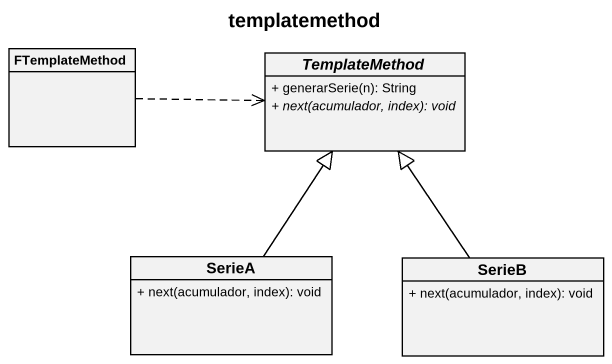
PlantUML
@startuml
title templatemethod
hide circle
hide empty members
skinparam classAttributeIconSize 0
class FTemplateMethod
abstract class TemplateMethod {
  + generarSerie(n): String
  {abstract} + next(acumulador, index): void
}
class SerieA {
  + next(acumulador, index): void
}
class SerieB {
  + next(acumulador, index): void
}
FTemplateMethod .right.> TemplateMethod
SerieA -up-|> TemplateMethod
SerieB -up-|> TemplateMethod
@enduml
